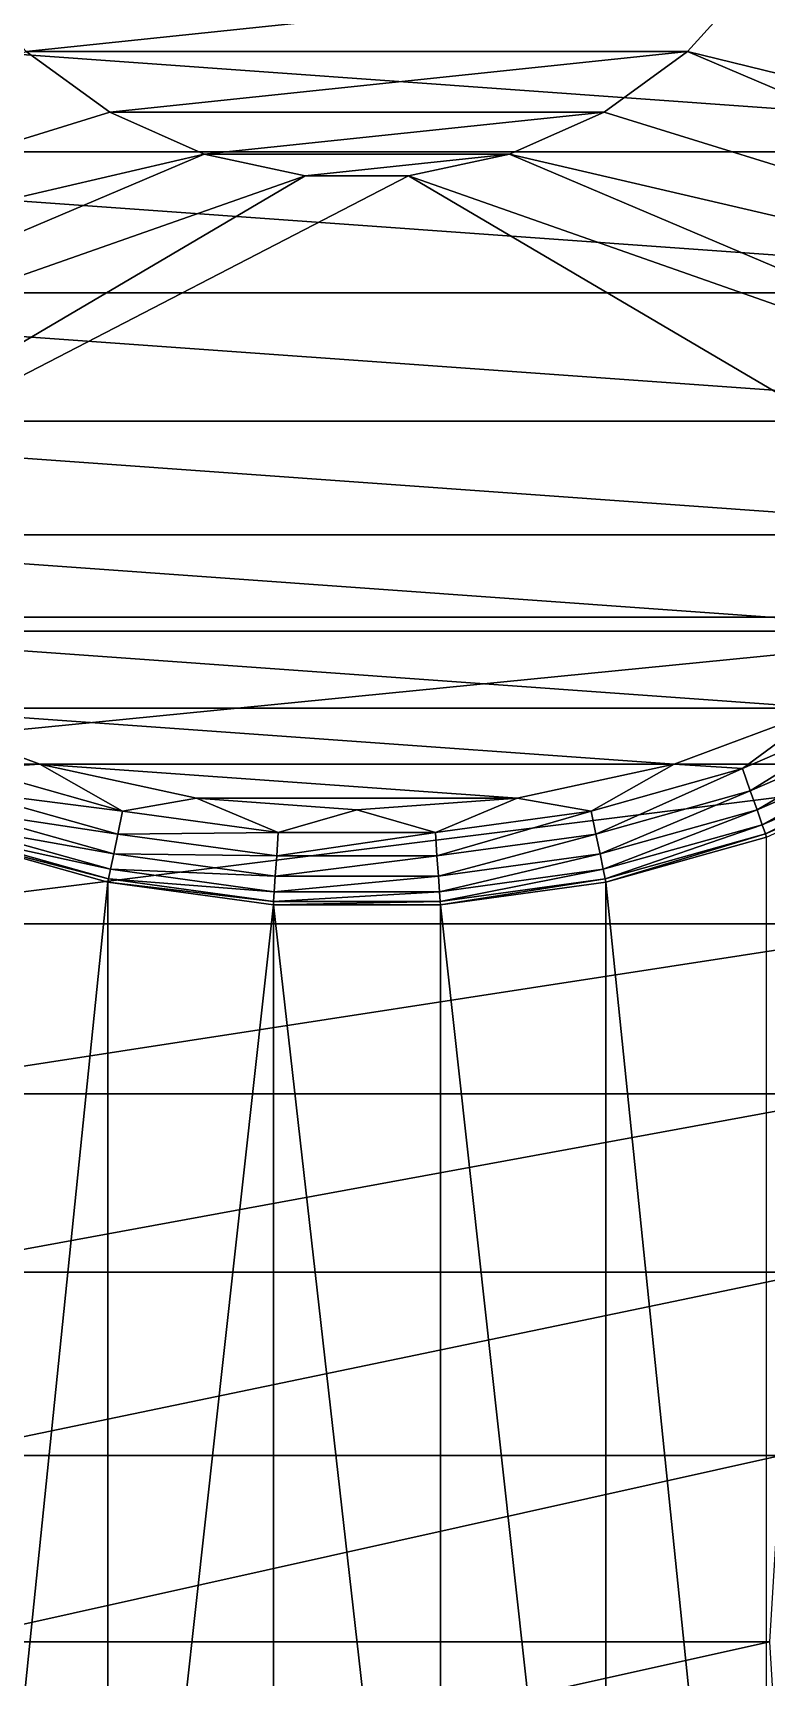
# Model space of a CAD drawing. Extents: x 464 to 15145, y 328 to 7622.
# Drawn here: x 9346 to 10037, y 3942 to 5493 of the extents above; entities that cross this region are included whole.
import ezdxf

# ---------------------------------------------------------------- set-up
doc = ezdxf.new("R2010")
doc.units = 0
doc.layers.get('0').update_dxf_attribs({"linetype": 'CONTINUOUS'})

msp = doc.modelspace()

# ---------------------------------------------------------------- linework, layer by layer
at = {"color": 7}
for points in [[(10981.1, 5337.9, -3744.1), (10028.5, 5547.8, -3744.1), (10077.2, 5632.3, -3744.1), (10981.1, 5337.9, -3744.1)], [(9274, 5547.8, -4528.9), (10028.5, 5547.8, -4528.9), (9339.2, 5475.4, -4528.9), (9274, 5547.8, -4528.9)], [(9339.2, 5475.4, -4528.9), (10028.5, 5547.8, -4528.9), (9963.2, 5475.4, -4528.9), (9339.2, 5475.4, -4528.9)], [(10820.6, 5265.7, -3744.1), (9963.2, 5475.4, -3744.1), (10028.5, 5547.8, -3744.1), (10820.6, 5265.7, -3744.1)], [(9963.2, 5475.4, -3744.1), (9963.2, 5475.4, -4528.9), (10028.5, 5547.8, -4528.9), (9963.2, 5475.4, -3744.1)], [(9963.2, 5475.4, -3744.1), (10028.5, 5547.8, -4528.9), (10028.5, 5547.8, -3744.1), (9963.2, 5475.4, -3744.1)], [(10820.6, 5265.7, -3744.1), (10028.5, 5547.8, -3744.1), (10981.1, 5337.9, -3744.1), (10820.6, 5265.7, -3744.1)], [(10670.1, 5522.8, -5216.8), (8632.4, 5522.8, -5216.8), (10617.1, 5380.8, -5216.8), (10670.1, 5522.8, -5216.8)], [(10617.1, 5380.8, -5216.8), (8632.4, 5522.8, -5216.8), (8685.4, 5380.8, -5216.8), (10617.1, 5380.8, -5216.8)], [(9418.1, 5418.1, -3744.1), (8632.5, 5174.7, -3744.1), (9339.2, 5475.4, -3744.1), (9418.1, 5418.1, -3744.1)], [(9339.2, 5475.4, -3744.1), (9339.2, 5475.4, -4528.9), (9418.1, 5418.1, -4528.9), (9339.2, 5475.4, -3744.1)], [(9339.2, 5475.4, -3744.1), (9418.1, 5418.1, -4528.9), (9418.1, 5418.1, -3744.1), (9339.2, 5475.4, -3744.1)], [(9339.2, 5475.4, -4528.9), (9963.2, 5475.4, -4528.9), (9418.1, 5418.1, -4528.9), (9339.2, 5475.4, -4528.9)], [(9418.1, 5418.1, -4528.9), (9963.2, 5475.4, -4528.9), (9884.4, 5418.1, -4528.9), (9418.1, 5418.1, -4528.9)], [(10670, 5174.7, -3744.1), (9884.4, 5418.1, -3744.1), (9963.2, 5475.4, -3744.1), (10670, 5174.7, -3744.1)], [(9884.4, 5418.1, -3744.1), (9884.4, 5418.1, -4528.9), (9963.2, 5475.4, -4528.9), (9884.4, 5418.1, -3744.1)], [(9884.4, 5418.1, -3744.1), (9963.2, 5475.4, -4528.9), (9963.2, 5475.4, -3744.1), (9884.4, 5418.1, -3744.1)], [(10670, 5174.7, -3744.1), (9963.2, 5475.4, -3744.1), (10820.6, 5265.7, -3744.1), (10670, 5174.7, -3744.1)], [(9507.1, 5378.4, -3744.1), (8632.5, 5174.7, -3744.1), (9418.1, 5418.1, -3744.1), (9507.1, 5378.4, -3744.1)], [(9418.1, 5418.1, -3744.1), (9418.1, 5418.1, -4528.9), (9507.1, 5378.4, -4528.9), (9418.1, 5418.1, -3744.1)], [(9418.1, 5418.1, -3744.1), (9507.1, 5378.4, -4528.9), (9507.1, 5378.4, -3744.1), (9418.1, 5418.1, -3744.1)], [(9418.1, 5418.1, -4528.9), (9884.4, 5418.1, -4528.9), (9507.1, 5378.4, -4528.9), (9418.1, 5418.1, -4528.9)], [(9507.1, 5378.4, -4528.9), (9884.4, 5418.1, -4528.9), (9795.3, 5378.4, -4528.9), (9507.1, 5378.4, -4528.9)], [(10670, 5174.7, -3744.1), (9795.3, 5378.4, -3744.1), (9884.4, 5418.1, -3744.1), (10670, 5174.7, -3744.1)], [(9795.3, 5378.4, -3744.1), (9795.3, 5378.4, -4528.9), (9884.4, 5418.1, -4528.9), (9795.3, 5378.4, -3744.1)], [(9795.3, 5378.4, -3744.1), (9884.4, 5418.1, -4528.9), (9884.4, 5418.1, -3744.1), (9795.3, 5378.4, -3744.1)], [(9507.1, 5378.4, -3744.1), (8771, 5066.1, -3744.1), (8632.5, 5174.7, -3744.1), (9507.1, 5378.4, -3744.1)], [(10617.1, 5380.8, -5216.8), (8685.4, 5380.8, -5216.8), (10544.5, 5247.8, -5216.8), (10617.1, 5380.8, -5216.8)], [(10544.5, 5247.8, -5216.8), (8685.4, 5380.8, -5216.8), (8758, 5247.8, -5216.8), (10544.5, 5247.8, -5216.8)], [(9602.5, 5358.2, -3744.1), (8771, 5066.1, -3744.1), (9507.1, 5378.4, -3744.1), (9602.5, 5358.2, -3744.1)], [(9507.1, 5378.4, -3744.1), (9507.1, 5378.4, -4528.9), (9602.5, 5358.2, -4528.9), (9507.1, 5378.4, -3744.1)], [(9507.1, 5378.4, -3744.1), (9602.5, 5358.2, -4528.9), (9602.5, 5358.2, -3744.1), (9507.1, 5378.4, -3744.1)], [(9507.1, 5378.4, -4528.9), (9795.3, 5378.4, -4528.9), (9602.5, 5358.2, -4528.9), (9507.1, 5378.4, -4528.9)], [(9602.5, 5358.2, -4528.9), (9795.3, 5378.4, -4528.9), (9700, 5358.2, -4528.9), (9602.5, 5358.2, -4528.9)], [(10531.5, 5066.1, -3744.1), (9700, 5358.2, -3744.1), (9795.3, 5378.4, -3744.1), (10531.5, 5066.1, -3744.1)], [(9700, 5358.2, -3744.1), (9700, 5358.2, -4528.9), (9795.3, 5378.4, -4528.9), (9700, 5358.2, -3744.1)], [(9700, 5358.2, -3744.1), (9795.3, 5378.4, -4528.9), (9795.3, 5378.4, -3744.1), (9700, 5358.2, -3744.1)], [(10531.5, 5066.1, -3744.1), (9795.3, 5378.4, -3744.1), (10670, 5174.7, -3744.1), (10531.5, 5066.1, -3744.1)], [(9602.5, 5358.2, -3744.1), (8895.5, 4941.7, -3744.1), (8771, 5066.1, -3744.1), (9602.5, 5358.2, -3744.1)], [(10407, 4941.7, -3744.1), (8895.5, 4941.7, -3744.1), (9700, 5358.2, -3744.1), (10407, 4941.7, -3744.1)], [(9700, 5358.2, -3744.1), (8895.5, 4941.7, -3744.1), (9602.5, 5358.2, -3744.1), (9700, 5358.2, -3744.1)], [(9602.5, 5358.2, -3744.1), (9602.5, 5358.2, -4528.9), (9700, 5358.2, -4528.9), (9602.5, 5358.2, -3744.1)], [(9602.5, 5358.2, -3744.1), (9700, 5358.2, -4528.9), (9700, 5358.2, -3744.1), (9602.5, 5358.2, -3744.1)], [(10407, 4941.7, -3744.1), (9700, 5358.2, -3744.1), (10531.5, 5066.1, -3744.1), (10407, 4941.7, -3744.1)], [(10544.5, 5247.8, -5216.8), (8758, 5247.8, -5216.8), (10453.7, 5126.6, -5216.8), (10544.5, 5247.8, -5216.8)], [(10453.7, 5126.6, -5216.8), (8758, 5247.8, -5216.8), (8848.8, 5126.6, -5216.8), (10453.7, 5126.6, -5216.8)], [(10453.7, 5126.6, -5216.8), (8848.8, 5126.6, -5216.8), (10346.6, 5019.4, -5216.8), (10453.7, 5126.6, -5216.8)], [(10346.6, 5019.4, -5216.8), (8848.8, 5126.6, -5216.8), (8955.9, 5019.4, -5216.8), (10346.6, 5019.4, -5216.8)], [(10346.6, 5019.4, -5216.8), (8955.9, 5019.4, -5216.8), (10225.3, 4928.6, -5216.8), (10346.6, 5019.4, -5216.8)], [(10225.3, 4928.6, -5216.8), (8955.9, 5019.4, -5216.8), (9077.2, 4928.6, -5216.8), (10225.3, 4928.6, -5216.8)], [(10407, 4941.7, -3744.1), (9004, 4803.1, -3744.1), (8895.5, 4941.7, -3744.1), (10407, 4941.7, -3744.1)], [(10298.5, 4803.1, -3744.1), (9004, 4803.1, -3744.1), (10407, 4941.7, -3744.1), (10298.5, 4803.1, -3744.1)], [(10225.3, 4928.6, -5216.8), (9077.2, 4928.6, -5216.8), (10092.3, 4856, -5216.8), (10225.3, 4928.6, -5216.8)], [(10092.3, 4856, -5216.8), (9077.2, 4928.6, -5216.8), (9210.1, 4856, -5216.8), (10092.3, 4856, -5216.8)], [(9287.6, 4798.9, -5213.7), (9352.1, 4803.1, -5216.8), (9210.1, 4856, -5216.8), (9287.6, 4798.9, -5213.7)], [(10092.3, 4856, -5216.8), (9210.1, 4856, -5216.8), (9950.4, 4803.1, -5216.8), (10092.3, 4856, -5216.8)], [(9950.4, 4803.1, -5216.8), (9210.1, 4856, -5216.8), (9352.1, 4803.1, -5216.8), (9950.4, 4803.1, -5216.8)], [(10014.8, 4798.9, -5213.7), (10092.3, 4856, -5216.8), (9950.4, 4803.1, -5216.8), (10014.8, 4798.9, -5213.7)], [(10150.7, 4857.9, -5213.7), (10092.3, 4856, -5216.8), (10014.8, 4798.9, -5213.7), (10150.7, 4857.9, -5213.7)], [(10150.7, 4857.9, -5213.7), (10014.8, 4798.9, -5213.7), (10022.3, 4777.9, -5204.5), (10150.7, 4857.9, -5213.7)], [(10150.7, 4857.9, -5213.7), (10022.3, 4777.9, -5204.5), (10161, 4838.1, -5204.5), (10150.7, 4857.9, -5213.7)], [(10022.3, 4777.9, -5204.5), (10028.7, 4759.9, -5189.8), (10161, 4838.1, -5204.5), (10022.3, 4777.9, -5204.5)], [(10161, 4838.1, -5204.5), (10028.7, 4759.9, -5189.8), (10169.8, 4821.2, -5189.8), (10161, 4838.1, -5204.5)], [(10028.7, 4759.9, -5189.8), (10033.6, 4746, -5170.7), (10169.8, 4821.2, -5189.8), (10028.7, 4759.9, -5189.8)], [(10169.8, 4821.2, -5189.8), (10033.6, 4746, -5170.7), (10176.5, 4808.1, -5170.7), (10169.8, 4821.2, -5189.8)], [(10298.5, 4803.1, -3744.1), (9095, 4652.5, -3744.1), (9004, 4803.1, -3744.1), (10298.5, 4803.1, -3744.1)], [(10207.4, 4652.5, -3744.1), (9095, 4652.5, -3744.1), (10298.5, 4803.1, -3744.1), (10207.4, 4652.5, -3744.1)], [(9430.3, 4758.9, -5213.7), (9287.6, 4798.9, -5213.7), (9280.2, 4777.9, -5204.5), (9430.3, 4758.9, -5213.7)], [(9430.3, 4758.9, -5213.7), (9352.1, 4803.1, -5216.8), (9287.6, 4798.9, -5213.7), (9430.3, 4758.9, -5213.7)], [(9430.3, 4758.9, -5213.7), (9500.1, 4770.9, -5216.8), (9352.1, 4803.1, -5216.8), (9430.3, 4758.9, -5213.7)], [(9950.4, 4803.1, -5216.8), (9352.1, 4803.1, -5216.8), (9802.3, 4770.9, -5216.8), (9950.4, 4803.1, -5216.8)], [(9802.3, 4770.9, -5216.8), (9352.1, 4803.1, -5216.8), (9500.1, 4770.9, -5216.8), (9802.3, 4770.9, -5216.8)], [(9872.1, 4758.9, -5213.7), (9950.4, 4803.1, -5216.8), (9802.3, 4770.9, -5216.8), (9872.1, 4758.9, -5213.7)], [(10014.8, 4798.9, -5213.7), (9950.4, 4803.1, -5216.8), (9872.1, 4758.9, -5213.7), (10014.8, 4798.9, -5213.7)], [(10014.8, 4798.9, -5213.7), (9872.1, 4758.9, -5213.7), (9876.7, 4737.1, -5204.5), (10014.8, 4798.9, -5213.7)], [(10014.8, 4798.9, -5213.7), (9876.7, 4737.1, -5204.5), (10022.3, 4777.9, -5204.5), (10014.8, 4798.9, -5213.7)], [(10033.6, 4746, -5170.7), (10036.7, 4737.3, -5148.4), (10176.5, 4808.1, -5170.7), (10033.6, 4746, -5170.7)], [(10176.5, 4808.1, -5170.7), (10036.7, 4737.3, -5148.4), (10180.8, 4799.9, -5148.4), (10176.5, 4808.1, -5170.7)], [(10037.7, 4734.4, -5124.5), (10180.8, 4799.9, -5148.4), (10036.7, 4737.3, -5148.4), (10037.7, 4734.4, -5124.5)], [(9280.2, 4777.9, -5204.5), (9273.8, 4759.9, -5189.8), (9425.8, 4737.1, -5204.5), (9280.2, 4777.9, -5204.5)], [(9430.3, 4758.9, -5213.7), (9280.2, 4777.9, -5204.5), (9425.8, 4737.1, -5204.5), (9430.3, 4758.9, -5213.7)], [(9876.7, 4737.1, -5204.5), (9880.6, 4718.4, -5189.8), (10022.3, 4777.9, -5204.5), (9876.7, 4737.1, -5204.5)], [(10022.3, 4777.9, -5204.5), (9880.6, 4718.4, -5189.8), (10028.7, 4759.9, -5189.8), (10022.3, 4777.9, -5204.5)], [(9577.1, 4738.7, -5213.7), (9500.1, 4770.9, -5216.8), (9430.3, 4758.9, -5213.7), (9577.1, 4738.7, -5213.7)], [(9577.1, 4738.7, -5213.7), (9651.2, 4760.1, -5216.8), (9500.1, 4770.9, -5216.8), (9577.1, 4738.7, -5213.7)], [(9802.3, 4770.9, -5216.8), (9500.1, 4770.9, -5216.8), (9651.2, 4760.1, -5216.8), (9802.3, 4770.9, -5216.8)], [(9725.3, 4738.7, -5213.7), (9802.3, 4770.9, -5216.8), (9651.2, 4760.1, -5216.8), (9725.3, 4738.7, -5213.7)], [(9872.1, 4758.9, -5213.7), (9802.3, 4770.9, -5216.8), (9725.3, 4738.7, -5213.7), (9872.1, 4758.9, -5213.7)], [(9273.8, 4759.9, -5189.8), (9268.9, 4746, -5170.7), (9421.9, 4718.4, -5189.8), (9273.8, 4759.9, -5189.8)], [(9425.8, 4737.1, -5204.5), (9273.8, 4759.9, -5189.8), (9421.9, 4718.4, -5189.8), (9425.8, 4737.1, -5204.5)], [(9577.1, 4738.7, -5213.7), (9430.3, 4758.9, -5213.7), (9425.8, 4737.1, -5204.5), (9577.1, 4738.7, -5213.7)], [(9725.3, 4738.7, -5213.7), (9651.2, 4760.1, -5216.8), (9577.1, 4738.7, -5213.7), (9725.3, 4738.7, -5213.7)], [(9872.1, 4758.9, -5213.7), (9725.3, 4738.7, -5213.7), (9726.8, 4716.5, -5204.5), (9872.1, 4758.9, -5213.7)], [(9872.1, 4758.9, -5213.7), (9726.8, 4716.5, -5204.5), (9876.7, 4737.1, -5204.5), (9872.1, 4758.9, -5213.7)], [(9880.6, 4718.4, -5189.8), (9883.5, 4704, -5170.7), (10028.7, 4759.9, -5189.8), (9880.6, 4718.4, -5189.8)], [(10028.7, 4759.9, -5189.8), (9883.5, 4704, -5170.7), (10033.6, 4746, -5170.7), (10028.7, 4759.9, -5189.8)], [(9264.7, 4734.4, -5124.5), (9417, 4695, -5148.4), (9265.8, 4737.3, -5148.4), (9264.7, 4734.4, -5124.5)], [(9416.4, 4691.9, -5124.5), (9417, 4695, -5148.4), (9264.7, 4734.4, -5124.5), (9416.4, 4691.9, -5124.5)], [(9416.4, 4691.9, -4432), (9416.4, 4691.9, -5124.5), (9264.7, 4734.4, -4432), (9416.4, 4691.9, -4432)], [(9264.7, 4734.4, -4432), (9416.4, 4691.9, -5124.5), (9264.7, 4734.4, -5124.5), (9264.7, 4734.4, -4432)], [(9264.7, 4734.4, -4432), (9264.7, 3216.1, -4432), (9416.4, 4691.9, -4432), (9264.7, 4734.4, -4432)], [(9268.9, 4746, -5170.7), (9265.8, 4737.3, -5148.4), (9418.9, 4704, -5170.7), (9268.9, 4746, -5170.7)], [(9418.9, 4704, -5170.7), (9265.8, 4737.3, -5148.4), (9417, 4695, -5148.4), (9418.9, 4704, -5170.7)], [(9421.9, 4718.4, -5189.8), (9268.9, 4746, -5170.7), (9418.9, 4704, -5170.7), (9421.9, 4718.4, -5189.8)], [(9425.8, 4737.1, -5204.5), (9421.9, 4718.4, -5189.8), (9575.6, 4716.5, -5204.5), (9425.8, 4737.1, -5204.5)], [(9577.1, 4738.7, -5213.7), (9425.8, 4737.1, -5204.5), (9575.6, 4716.5, -5204.5), (9577.1, 4738.7, -5213.7)], [(9725.3, 4738.7, -5213.7), (9577.1, 4738.7, -5213.7), (9575.6, 4716.5, -5204.5), (9725.3, 4738.7, -5213.7)], [(9725.3, 4738.7, -5213.7), (9575.6, 4716.5, -5204.5), (9726.8, 4716.5, -5204.5), (9725.3, 4738.7, -5213.7)], [(9726.8, 4716.5, -5204.5), (9728.1, 4697.4, -5189.8), (9876.7, 4737.1, -5204.5), (9726.8, 4716.5, -5204.5)], [(9876.7, 4737.1, -5204.5), (9728.1, 4697.4, -5189.8), (9880.6, 4718.4, -5189.8), (9876.7, 4737.1, -5204.5)], [(9883.5, 4704, -5170.7), (9885.4, 4695, -5148.4), (10033.6, 4746, -5170.7), (9883.5, 4704, -5170.7)], [(10033.6, 4746, -5170.7), (9885.4, 4695, -5148.4), (10036.7, 4737.3, -5148.4), (10033.6, 4746, -5170.7)], [(9886.1, 4691.9, -5124.5), (10036.7, 4737.3, -5148.4), (9885.4, 4695, -5148.4), (9886.1, 4691.9, -5124.5)], [(10037.7, 4734.4, -5124.5), (10036.7, 4737.3, -5148.4), (9886.1, 4691.9, -5124.5), (10037.7, 4734.4, -5124.5)], [(10037.7, 4734.4, -4432), (10037.7, 4734.4, -5124.5), (9886.1, 4691.9, -4432), (10037.7, 4734.4, -4432)], [(9886.1, 4691.9, -4432), (10037.7, 4734.4, -5124.5), (9886.1, 4691.9, -5124.5), (9886.1, 4691.9, -4432)], [(10037.7, 3216.1, -4432), (10037.7, 4734.4, -4432), (9886.1, 4691.9, -4432), (10037.7, 3216.1, -4432)], [(9421.9, 4718.4, -5189.8), (9418.9, 4704, -5170.7), (9574.3, 4697.4, -5189.8), (9421.9, 4718.4, -5189.8)], [(9575.6, 4716.5, -5204.5), (9421.9, 4718.4, -5189.8), (9574.3, 4697.4, -5189.8), (9575.6, 4716.5, -5204.5)], [(9575.6, 4716.5, -5204.5), (9574.3, 4697.4, -5189.8), (9726.8, 4716.5, -5204.5), (9575.6, 4716.5, -5204.5)], [(9726.8, 4716.5, -5204.5), (9574.3, 4697.4, -5189.8), (9728.1, 4697.4, -5189.8), (9726.8, 4716.5, -5204.5)], [(9728.1, 4697.4, -5189.8), (9729.1, 4682.8, -5170.7), (9880.6, 4718.4, -5189.8), (9728.1, 4697.4, -5189.8)], [(9880.6, 4718.4, -5189.8), (9729.1, 4682.8, -5170.7), (9883.5, 4704, -5170.7), (9880.6, 4718.4, -5189.8)], [(9418.9, 4704, -5170.7), (9417, 4695, -5148.4), (9573.3, 4682.8, -5170.7), (9418.9, 4704, -5170.7)], [(9574.3, 4697.4, -5189.8), (9418.9, 4704, -5170.7), (9573.3, 4682.8, -5170.7), (9574.3, 4697.4, -5189.8)], [(9729.1, 4682.8, -5170.7), (9729.8, 4673.6, -5148.4), (9883.5, 4704, -5170.7), (9729.1, 4682.8, -5170.7)], [(9883.5, 4704, -5170.7), (9729.8, 4673.6, -5148.4), (9885.4, 4695, -5148.4), (9883.5, 4704, -5170.7)], [(9416.4, 4691.9, -4432), (9264.7, 3216.1, -4432), (9416.4, 3258.6, -4432), (9416.4, 4691.9, -4432)], [(9416.4, 4691.9, -5124.5), (9572.7, 4673.6, -5148.4), (9417, 4695, -5148.4), (9416.4, 4691.9, -5124.5)], [(9572.5, 4670.4, -5124.5), (9572.7, 4673.6, -5148.4), (9416.4, 4691.9, -5124.5), (9572.5, 4670.4, -5124.5)], [(9572.5, 4670.4, -4432), (9572.5, 4670.4, -5124.5), (9416.4, 4691.9, -4432), (9572.5, 4670.4, -4432)], [(9416.4, 4691.9, -4432), (9572.5, 4670.4, -5124.5), (9416.4, 4691.9, -5124.5), (9416.4, 4691.9, -4432)], [(9416.4, 4691.9, -4432), (9416.4, 3258.6, -4432), (9572.5, 4670.4, -4432), (9416.4, 4691.9, -4432)], [(9573.3, 4682.8, -5170.7), (9417, 4695, -5148.4), (9572.7, 4673.6, -5148.4), (9573.3, 4682.8, -5170.7)], [(9574.3, 4697.4, -5189.8), (9573.3, 4682.8, -5170.7), (9728.1, 4697.4, -5189.8), (9574.3, 4697.4, -5189.8)], [(9728.1, 4697.4, -5189.8), (9573.3, 4682.8, -5170.7), (9729.1, 4682.8, -5170.7), (9728.1, 4697.4, -5189.8)], [(9730, 4670.4, -5124.5), (9885.4, 4695, -5148.4), (9729.8, 4673.6, -5148.4), (9730, 4670.4, -5124.5)], [(9886.1, 4691.9, -5124.5), (9885.4, 4695, -5148.4), (9730, 4670.4, -5124.5), (9886.1, 4691.9, -5124.5)], [(9886.1, 4691.9, -4432), (9886.1, 4691.9, -5124.5), (9730, 4670.4, -4432), (9886.1, 4691.9, -4432)], [(9730, 4670.4, -4432), (9886.1, 4691.9, -5124.5), (9730, 4670.4, -5124.5), (9730, 4670.4, -4432)], [(9730, 4670.4, -4432), (9886.1, 3258.6, -4432), (9886.1, 4691.9, -4432), (9730, 4670.4, -4432)], [(9886.1, 4691.9, -4432), (9886.1, 3258.6, -4432), (10037.7, 3216.1, -4432), (9886.1, 4691.9, -4432)], [(9572.5, 4670.4, -4432), (9416.4, 3258.6, -4432), (9572.5, 3280.1, -4432), (9572.5, 4670.4, -4432)], [(9730, 4670.4, -5124.5), (9729.8, 4673.6, -5148.4), (9572.5, 4670.4, -5124.5), (9730, 4670.4, -5124.5)], [(9572.5, 4670.4, -5124.5), (9729.8, 4673.6, -5148.4), (9572.7, 4673.6, -5148.4), (9572.5, 4670.4, -5124.5)], [(9730, 4670.4, -4432), (9730, 4670.4, -5124.5), (9572.5, 4670.4, -4432), (9730, 4670.4, -4432)], [(9572.5, 4670.4, -4432), (9730, 4670.4, -5124.5), (9572.5, 4670.4, -5124.5), (9572.5, 4670.4, -4432)], [(9572.5, 4670.4, -4432), (9572.5, 3280.1, -4432), (9730, 3280.1, -4432), (9572.5, 4670.4, -4432)], [(9572.5, 4670.4, -4432), (9730, 3280.1, -4432), (9730, 4670.4, -4432), (9572.5, 4670.4, -4432)], [(9573.3, 4682.8, -5170.7), (9572.7, 4673.6, -5148.4), (9729.1, 4682.8, -5170.7), (9573.3, 4682.8, -5170.7)], [(9729.1, 4682.8, -5170.7), (9572.7, 4673.6, -5148.4), (9729.8, 4673.6, -5148.4), (9729.1, 4682.8, -5170.7)], [(9730, 4670.4, -4432), (9730, 3280.1, -4432), (9886.1, 3258.6, -4432), (9730, 4670.4, -4432)], [(10207.4, 4652.5, -3744.1), (9167.3, 4492, -3744.1), (9095, 4652.5, -3744.1), (10207.4, 4652.5, -3744.1)], [(10135.2, 4492, -3744.1), (9167.3, 4492, -3744.1), (10207.4, 4652.5, -3744.1), (10135.2, 4492, -3744.1)], [(10135.2, 4492, -3744.1), (9219.6, 4324, -3744.1), (9167.3, 4492, -3744.1), (10135.2, 4492, -3744.1)], [(10082.8, 4324, -3744.1), (9219.6, 4324, -3744.1), (10135.2, 4492, -3744.1), (10082.8, 4324, -3744.1)], [(10082.8, 4324, -3744.1), (9251.4, 4150.9, -3744.1), (9219.6, 4324, -3744.1), (10082.8, 4324, -3744.1)], [(10051.1, 4150.9, -3744.1), (9251.4, 4150.9, -3744.1), (10082.8, 4324, -3744.1), (10051.1, 4150.9, -3744.1)], [(10051.1, 4150.9, -3744.1), (9262, 3975.2, -3744.1), (9251.4, 4150.9, -3744.1), (10051.1, 4150.9, -3744.1)], [(10040.5, 3975.2, -3744.1), (9262, 3975.2, -3744.1), (10051.1, 4150.9, -3744.1), (10040.5, 3975.2, -3744.1)], [(10051.1, 3799.6, -3744.1), (9251.4, 3799.6, -3744.1), (10040.5, 3975.2, -3744.1), (10051.1, 3799.6, -3744.1)], [(10040.5, 3975.2, -3744.1), (9251.4, 3799.6, -3744.1), (9262, 3975.2, -3744.1), (10040.5, 3975.2, -3744.1)]]:
    msp.add_3dface(points, dxfattribs=at)

doc.saveas('drawing.dxf')
